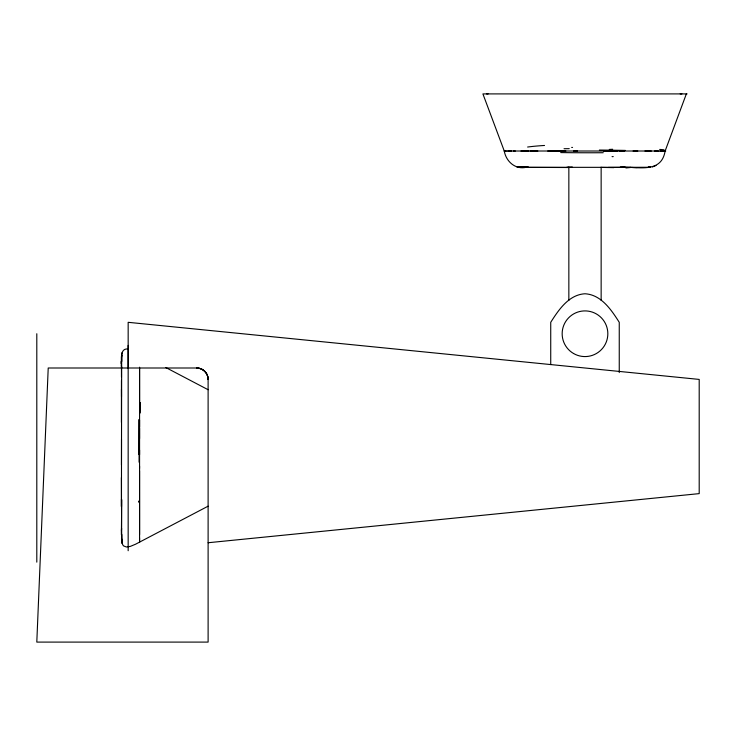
<?xml version="1.0" encoding="UTF-8"?>
<svg xmlns="http://www.w3.org/2000/svg" width="736" height="736" viewBox="0 0 736 736"><rect width="100%" height="100%" fill="white"/><g stroke="black" fill="none" stroke-linecap="round" stroke-linejoin="round"><path stroke-width="1.1" d="M121.394 477.572L121.477 506.589L121.504 439.42M121.799 361.348L121.679 355.175L121.468 464.894M208.113 506.175L135.507 544.244L130.355 546.379L126.408 546.986L123.648 545.946L122.7 544.778L121.661 540.997L121.495 499.266L121.477 506.589M128.165 368L128.165 345.396M139.573 454.664L139.573 450.055M139.555 428.269L139.573 438.601M139.592 411.166L139.564 368.304M139.592 534.64L139.555 470.828M139.555 468.501L139.555 466.118M121.412 534.796L121.55 528.356L121.394 531.548M139.564 420.044L139.555 427.082M139.582 367.19L139.573 542.147L139.555 537.86M121.449 380.374L121.412 422.4M139.573 542.073L139.573 541.448M121.477 377.053L121.431 361.468L121.44 364.016C121.477 358.662 119.986 347.916 128.22 349.002M121.799 534.538L121.679 540.712L121.458 531.834M121.707 499.735L121.44 530.61M121.652 354.881L121.504 357.365L122.038 352.728M686.357 93.904L665.132 151.009C661.232 174.69 636.309 166.023 619.997 167.311L625.444 167.33L521.382 167.348L569.029 167.523M656.006 165.48L652.381 166.962M528.135 166.676C516.727 170.881 506.156 162.205 504.27 151.018L482.908 93.904L687.12 93.904M648.076 167.385L650.302 167.256L608.322 167.422M208.113 542.736L699.2 493.626L699.2 379.417L128.165 322.313L128.165 550.73M648.048 167.44L650.247 167.238L647.938 167.44M625.95 167.707L630.954 167.449L625.701 167.725M505.273 151.027L504.27 151.018L506.248 151.046M521.456 167.385L526.065 167.265L519.082 167.256L526.102 167.357M566.619 167.394L572.534 167.274L566.904 167.385M664.461 151.027L665.142 151.018L663.412 151.046M507.849 151.036L511.511 151M657.736 151L654.562 151.036M547.768 151.018L551.246 151M520.959 151.027L528.862 150.99M565.855 151.046L552.129 151M608.368 151.036L617.449 151M637.781 151.009L633.089 151.018M486.606 93.904L488.088 93.904M680.184 93.904L681.904 93.904M504.234 151.009L665.749 151.009M573.583 151.009L577.466 151.009M619.234 151L624.606 151.027M651.277 151.027L644.966 151M530.288 150.99L537.832 151.027M631.525 167.468L637.201 167.578M663.2 151.046L660.026 151M515.292 151.027L513.314 151.009M613.852 167.633L602.103 167.422M165.784 367.522L208.113 389.721M121.652 541.006L122.056 543.058L121.514 538.522L122.038 543.159M121.44 365.286L121.55 367.54L121.394 364.348M121.412 361.091L121.458 364.053L121.412 360.778M121.477 389.298L121.504 396.63M619.252 372.572L619.252 322.313C611.358 309.893 601.22 294.676 584.991 293.765C568.772 294.676 558.624 309.893 550.73 322.313L550.73 364.578M601.146 167.09L601.146 300.352M568.845 167.09L568.845 300.352M208.113 377.991L208.113 642.096L36.8 642.096L48.217 368L196.687 368A11.472 11.408 90 0 1 208.132 379.417A11.417 11.417 0 0 0 196.687 368A11.472 11.408 -90 0 1 208.132 379.417M36.8 333.739L36.8 562.148M140.263 402.491A98.514 3.312 -89.1 0 1 140.254 412.97M138.552 454.213A92.497 1.463 -89.9 0 1 138.681 419.676M139.076 453.109A101.743 1.877 89.9 0 1 139.067 462.208M138.644 502.182A98.642 3.422 85.6 0 1 138.534 501.115M527.611 147.034A70.518 8.188 0.9 0 1 544.53 145.461M569.241 148.663A82.763 1.757 -1 0 1 564.043 148.718M572.553 147.43A81.429 1.067 0.8 0 1 571.67 147.421M509.836 150.733A89.976 5.814 7.5 0 1 511.502 150.714M504.629 151.285A66.755 1.371 -4.2 0 1 504.491 151.165M612.067 156.648A75.817 1.748 -2.8 0 1 613.226 156.602M658.628 151.211A69.708 1.546 2 0 1 655.804 151.239M659.677 149.436A83.876 4.14 -2.8 0 1 664.056 149.794M612.665 149.27A83.665 3.689 -2 0 1 609.27 149.436M609.426 151.257A80.767 5.244 1 0 1 603.538 151.266M599.38 150.043A80.123 1.665 0.4 0 1 625.434 150.42M603.235 152.72A71.668 2.364 0.1 0 1 560.694 152.582M526.01 167.063L516.939 166.925L526.01 167.1M573.574 353.519A22.844 22.844 0 0 0 607.835 333.739A22.844 22.844 0 0 0 573.574 313.959A22.844 22.844 0 0 0 573.574 353.519"/></g></svg>
